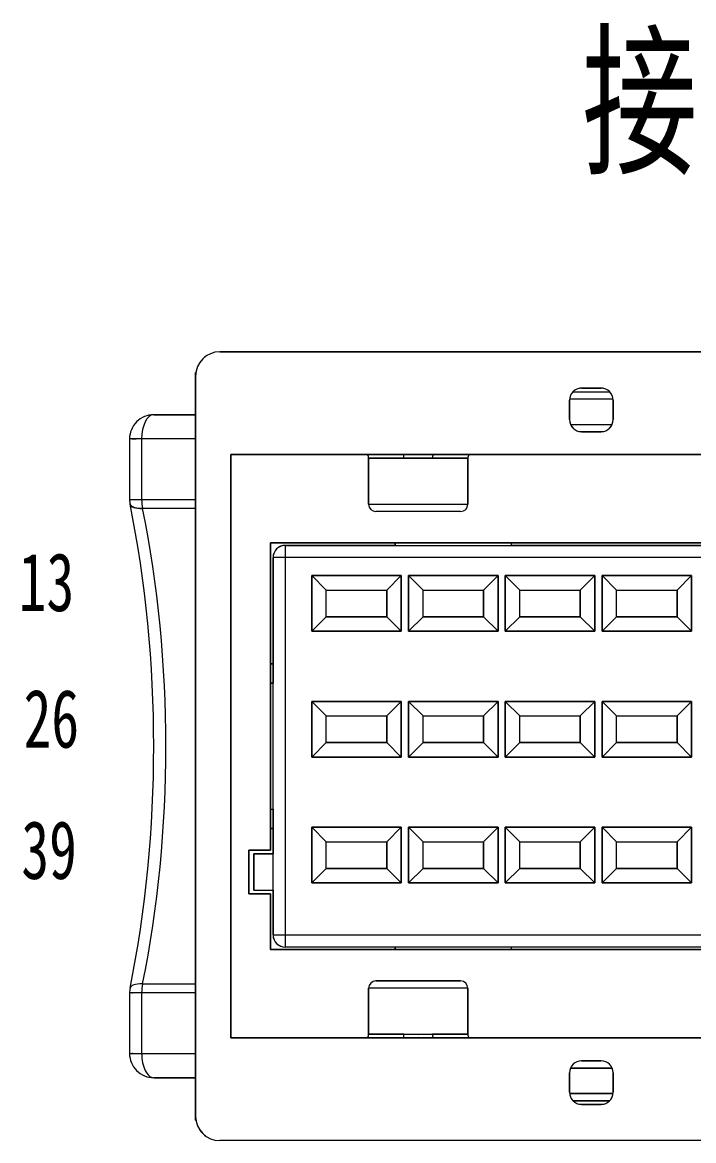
# Model space of a CAD drawing. Header units: inches. Extents: x 47316 to 59086, y 3141 to 11743.
# Drawn here: x 50625.48 to 50653.23, y 8606.37 to 8652.59 of the extents above; entities that cross this region are included whole.
import ezdxf

# ---------------------------------------------------------------- set-up
doc = ezdxf.new("R2010")
doc.units = ezdxf.units.IN
doc.header["$MEASUREMENT"] = 0
doc.styles.add('MtX_FangSong_GB2312', font='')
doc.styles.get('MtX_FangSong_GB2312').set_extended_font_data('FangSong_GB2312')

msp = doc.modelspace()

# ---------------------------------------------------------------- linework, layer by layer
at = {"color": 0, "lineweight": 13}
for p, q in [((50633.645, 8638.972), (50686.945, 8638.972)), ((50633.645, 8638.972), (50686.945, 8638.972)), ((50674.881, 8638.972), (50645.709, 8638.972)), ((50647.545, 8638.972), (50671.498, 8638.972)), ((50647.546, 8638.972), (50671.498, 8638.972)), ((50632.645, 8607.372), (50632.645, 8637.972)), ((50632.645, 8607.372), (50632.645, 8637.972)), ((50632.645, 8637.972), (50632.645, 8607.372)), ((50629.913, 8635.372), (50629.912, 8635.372)), ((50629.921, 8635.372), (50629.913, 8635.372)), ((50630.412, 8635.372), (50629.921, 8635.372)), ((50686.495, 8634.722), (50634.095, 8634.722)), ((50634.095, 8634.722), (50634.095, 8610.622)), ((50634.095, 8610.622), (50634.095, 8634.722)), ((50634.095, 8634.722), (50686.495, 8634.722)), ((50641.845, 8634.581), (50641.253, 8634.572)), ((50641.253, 8634.572), (50641.723, 8634.58)), ((50641.723, 8634.58), (50642.436, 8634.572)), ((50642.436, 8634.572), (50641.845, 8634.581)), ((50629.965, 8632.611), (50629.932, 8632.671)), ((50630.033, 8632.563), (50629.965, 8632.611)), ((50630.148, 8632.522), (50630.033, 8632.563)), ((50630.29, 8632.499), (50630.148, 8632.522)), ((50630.449, 8632.493), (50630.29, 8632.499)), ((50684.845, 8631.072), (50635.745, 8631.072)), ((50635.745, 8631.072), (50684.845, 8631.072)), ((50636.345, 8630.972), (50684.245, 8630.972)), ((50636.345, 8630.972), (50684.245, 8630.972)), ((50674.895, 8630.972), (50645.695, 8630.972)), ((50684.245, 8630.472), (50636.345, 8630.472)), ((50684.245, 8630.472), (50636.345, 8630.472)), ((50636.345, 8614.872), (50682.295, 8614.872)), ((50636.345, 8614.872), (50682.295, 8614.872)), ((50681.995, 8614.272), (50635.745, 8614.272)), ((50635.745, 8614.272), (50681.995, 8614.272)), ((50681.995, 8614.372), (50636.345, 8614.372)), ((50681.995, 8614.372), (50636.345, 8614.372)), ((50674.895, 8614.272), (50645.695, 8614.272)), ((50634.095, 8610.622), (50686.495, 8610.622)), ((50686.495, 8610.622), (50634.095, 8610.622)), ((50686.495, 8610.622), (50634.095, 8610.622)), ((50641.846, 8610.764), (50641.253, 8610.772)), ((50641.253, 8610.772), (50641.845, 8610.764)), ((50641.845, 8610.764), (50642.436, 8610.772)), ((50642.436, 8610.772), (50641.846, 8610.764)), ((50629.912, 8609.973), (50629.913, 8609.973)), ((50629.913, 8609.973), (50629.997, 8609.972)), ((50629.997, 8609.972), (50630.412, 8609.972)), ((50686.945, 8606.372), (50633.645, 8606.372)), ((50686.945, 8606.372), (50633.645, 8606.372))]:
    msp.add_line(p, q, dxfattribs=at)
at = {"color": 0, "lineweight": 13, "ltscale": 0.301602}
msp.add_line((50645.709, 8638.972), (50633.645, 8638.972), dxfattribs=at)
at = {"color": 0, "lineweight": 13, "ltscale": 0.003751}
for p, q in [((50632.645, 8637.972), (50632.645, 8638.122)), ((50632.645, 8638.122), (50632.645, 8637.972)), ((50632.645, 8607.222), (50632.645, 8607.372)), ((50632.645, 8607.222), (50632.645, 8607.372))]:
    msp.add_line(p, q, dxfattribs=at)
at = {"color": 0, "lineweight": 13, "ltscale": 0.0075}
for p, q in [((50632.645, 8638.122), (50632.645, 8637.822)), ((50632.645, 8607.522), (50632.645, 8607.222))]:
    msp.add_line(p, q, dxfattribs=at)
at = {"color": 0, "lineweight": 13, "ltscale": 0.000280762}
msp.add_line((50632.656, 8638.122), (50632.645, 8638.122), dxfattribs=at)
at = {"color": 0, "lineweight": 13, "ltscale": 0.000283813}
for p, q in [((50632.645, 8638.122), (50632.656, 8638.122)), ((50632.656, 8638.122), (50632.645, 8638.122)), ((50632.656, 8607.222), (50632.645, 8607.222)), ((50632.645, 8607.222), (50632.656, 8607.222))]:
    msp.add_line(p, q, dxfattribs=at)
at = {"color": 0, "lineweight": 13, "ltscale": 0.0125}
for p, q in [((50632.645, 8637.472), (50632.645, 8637.972)), ((50632.645, 8636.972), (50632.645, 8637.472)), ((50630.412, 8635.372), (50629.912, 8635.372)), ((50632.645, 8634.722), (50632.645, 8635.222)), ((50629.912, 8632.87), (50630.412, 8632.87)), ((50636.345, 8630.972), (50636.345, 8630.472)), ((50636.345, 8630.972), (50636.345, 8630.472)), ((50636.345, 8630.472), (50635.845, 8630.472)), ((50636.345, 8630.472), (50635.845, 8630.472)), ((50635.845, 8614.872), (50636.345, 8614.872)), ((50635.845, 8614.872), (50636.345, 8614.872)), ((50636.345, 8614.872), (50636.345, 8614.372)), ((50636.345, 8614.872), (50636.345, 8614.372)), ((50630.412, 8612.474), (50629.912, 8612.474)), ((50630.412, 8612.474), (50629.912, 8612.474)), ((50632.645, 8610.122), (50632.645, 8610.622)), ((50629.912, 8609.972), (50630.412, 8609.972)), ((50632.645, 8607.872), (50632.645, 8608.372)), ((50632.645, 8607.372), (50632.645, 8607.872))]:
    msp.add_line(p, q, dxfattribs=at)
at = {"color": 0, "lineweight": 13, "ltscale": 0.02}
for p, q in [((50632.645, 8637.022), (50632.645, 8637.822)), ((50648.101, 8636.972), (50648.101, 8636.172)), ((50648.101, 8636.172), (50648.101, 8636.972)), ((50649.901, 8636.172), (50649.901, 8636.972)), ((50649.901, 8636.972), (50649.901, 8636.172)), ((50649.901, 8636.972), (50649.901, 8636.172)), ((50632.645, 8635.172), (50632.645, 8635.972)), ((50632.645, 8635.522), (50632.645, 8634.722)), ((50635.045, 8618.222), (50635.845, 8618.222)), ((50635.045, 8618.222), (50635.845, 8618.222)), ((50635.845, 8618.222), (50635.045, 8618.222)), ((50635.045, 8616.722), (50635.845, 8616.722)), ((50635.045, 8616.722), (50635.845, 8616.722)), ((50632.645, 8610.622), (50632.645, 8609.822)), ((50632.645, 8609.372), (50632.645, 8610.172)), ((50648.101, 8609.172), (50648.101, 8608.372)), ((50648.101, 8608.372), (50648.101, 8609.172)), ((50649.901, 8608.372), (50649.901, 8609.172)), ((50649.901, 8609.172), (50649.901, 8608.372)), ((50649.901, 8609.172), (50649.901, 8608.372)), ((50632.645, 8608.322), (50632.645, 8607.522))]:
    msp.add_line(p, q, dxfattribs=at)
at = {"color": 0, "lineweight": 13, "ltscale": 0.01125}
for p, q in [((50632.645, 8637.472), (50632.645, 8637.022)), ((50632.645, 8607.872), (50632.645, 8608.322))]:
    msp.add_line(p, q, dxfattribs=at)
at = {"color": 0, "lineweight": 13, "ltscale": 0.04875}
for p, q in [((50632.645, 8637.472), (50632.645, 8635.522)), ((50632.645, 8609.822), (50632.645, 8607.872))]:
    msp.add_line(p, q, dxfattribs=at)
at = {"color": 0, "lineweight": 13, "ltscale": 0.037848}
for p, q in [((50648.244, 8637.322), (50649.758, 8637.322)), ((50648.244, 8637.322), (50649.758, 8637.322)), ((50648.244, 8637.322), (50649.758, 8637.322)), ((50649.758, 8608.022), (50648.244, 8608.022)), ((50648.244, 8608.022), (50649.758, 8608.022))]:
    msp.add_line(p, q, dxfattribs=at)
at = {"color": 0, "lineweight": 13, "ltscale": 0.020001}
for p, q in [((50648.601, 8637.472), (50649.401, 8637.472)), ((50649.401, 8637.472), (50648.601, 8637.472)), ((50648.601, 8635.672), (50649.401, 8635.672)), ((50649.401, 8635.672), (50648.601, 8635.672)), ((50649.401, 8635.672), (50648.601, 8635.672)), ((50649.401, 8609.672), (50648.601, 8609.672)), ((50648.601, 8609.672), (50649.401, 8609.672)), ((50648.601, 8607.872), (50649.401, 8607.872)), ((50649.401, 8607.872), (50648.601, 8607.872))]:
    msp.add_line(p, q, dxfattribs=at)
at = {"color": 0, "lineweight": 13, "ltscale": 0.000313568}
for p, q in [((50632.645, 8637.022), (50632.645, 8637.035)), ((50632.645, 8608.322), (50632.645, 8608.31))]:
    msp.add_line(p, q, dxfattribs=at)
at = {"color": 0, "lineweight": 13, "ltscale": 0.02625}
for p, q in [((50632.645, 8635.972), (50632.645, 8637.022)), ((50632.645, 8608.322), (50632.645, 8609.372))]:
    msp.add_line(p, q, dxfattribs=at)
at = {"color": 0, "lineweight": 13, "ltscale": 0.009375}
for p, q in [((50632.645, 8637.022), (50632.645, 8636.647)), ((50632.645, 8635.547), (50632.645, 8635.172)), ((50632.645, 8610.172), (50632.645, 8609.797)), ((50632.645, 8608.697), (50632.645, 8608.322))]:
    msp.add_line(p, q, dxfattribs=at)
at = {"color": 0, "lineweight": 13, "ltscale": 0.04375}
for p, q in [((50632.645, 8635.222), (50632.645, 8636.972)), ((50632.645, 8608.372), (50632.645, 8610.122))]:
    msp.add_line(p, q, dxfattribs=at)
at = {"color": 0, "lineweight": 13, "ltscale": 0.044885}
for p, q in [((50649.898, 8637.022), (50648.103, 8637.022)), ((50649.898, 8637.022), (50648.103, 8637.022)), ((50648.103, 8608.322), (50649.898, 8608.322)), ((50649.898, 8608.322), (50648.103, 8608.322))]:
    msp.add_line(p, q, dxfattribs=at)
at = {"color": 0, "lineweight": 13, "ltscale": 0.043324}
for p, q in [((50630.912, 8636.372), (50632.645, 8636.372)), ((50632.645, 8636.372), (50630.912, 8636.372)), ((50630.912, 8636.372), (50632.645, 8636.372)), ((50630.912, 8608.972), (50632.645, 8608.972)), ((50632.645, 8608.972), (50630.912, 8608.972))]:
    msp.add_line(p, q, dxfattribs=at)
at = {"color": 0, "lineweight": 13, "ltscale": 0.0275}
for p, q in [((50632.645, 8636.647), (50632.645, 8635.547)), ((50638.045, 8628.022), (50638.045, 8629.122)), ((50638.045, 8628.022), (50638.045, 8629.122)), ((50640.545, 8629.122), (50640.545, 8628.022)), ((50640.545, 8629.122), (50640.545, 8628.022)), ((50640.545, 8628.022), (50640.545, 8629.122)), ((50642.045, 8628.022), (50642.045, 8629.122)), ((50642.045, 8628.022), (50642.045, 8629.122)), ((50644.545, 8629.122), (50644.545, 8628.022)), ((50644.545, 8629.122), (50644.545, 8628.022)), ((50644.545, 8628.022), (50644.545, 8629.122)), ((50646.045, 8628.022), (50646.045, 8629.122)), ((50646.045, 8628.022), (50646.045, 8629.122)), ((50648.545, 8629.122), (50648.545, 8628.022)), ((50648.545, 8629.122), (50648.545, 8628.022)), ((50648.545, 8628.022), (50648.545, 8629.122)), ((50650.045, 8628.022), (50650.045, 8629.122)), ((50650.045, 8628.022), (50650.045, 8629.122)), ((50652.545, 8629.122), (50652.545, 8628.022)), ((50652.545, 8629.122), (50652.545, 8628.022)), ((50652.545, 8628.022), (50652.545, 8629.122)), ((50638.045, 8622.822), (50638.045, 8623.922)), ((50638.045, 8622.822), (50638.045, 8623.922)), ((50640.545, 8623.922), (50640.545, 8622.822)), ((50640.545, 8623.922), (50640.545, 8622.822)), ((50640.545, 8622.822), (50640.545, 8623.922)), ((50642.045, 8622.822), (50642.045, 8623.922)), ((50642.045, 8622.822), (50642.045, 8623.922)), ((50644.545, 8623.922), (50644.545, 8622.822)), ((50644.545, 8623.922), (50644.545, 8622.822)), ((50644.545, 8622.822), (50644.545, 8623.922)), ((50646.045, 8622.822), (50646.045, 8623.922)), ((50646.045, 8622.822), (50646.045, 8623.922)), ((50648.545, 8623.922), (50648.545, 8622.822)), ((50648.545, 8623.922), (50648.545, 8622.822)), ((50648.545, 8622.822), (50648.545, 8623.922)), ((50650.045, 8622.822), (50650.045, 8623.922)), ((50650.045, 8622.822), (50650.045, 8623.922)), ((50652.545, 8623.922), (50652.545, 8622.822)), ((50652.545, 8623.922), (50652.545, 8622.822)), ((50652.545, 8622.822), (50652.545, 8623.922)), ((50632.645, 8609.797), (50632.645, 8608.697))]:
    msp.add_line(p, q, dxfattribs=at)
at = {"color": 0, "lineweight": 13, "ltscale": 0.042911}
msp.add_line((50648.143, 8635.972), (50649.859, 8635.972), dxfattribs=at)
msp.add_line((50648.143, 8635.972), (50649.859, 8635.972), dxfattribs=at)
at = {"color": 0, "lineweight": 13, "ltscale": 0.06255}
for p, q in [((50629.912, 8635.372), (50629.912, 8632.87)), ((50630.412, 8635.372), (50630.412, 8632.87)), ((50630.412, 8635.372), (50630.412, 8632.87)), ((50629.912, 8612.474), (50629.912, 8609.972)), ((50630.412, 8612.474), (50630.412, 8609.972)), ((50630.412, 8612.474), (50630.412, 8609.972))]:
    msp.add_line(p, q, dxfattribs=at)
at = {"color": 0, "lineweight": 13, "ltscale": 0.002055}
msp.add_line((50630.046, 8635.372), (50629.963, 8635.372), dxfattribs=at)
at = {"color": 0, "lineweight": 13, "ltscale": 0.000988845}
msp.add_line((50630.006, 8635.373), (50630.046, 8635.372), dxfattribs=at)
at = {"color": 0, "lineweight": 13, "ltscale": 0.003427}
msp.add_line((50630.046, 8635.372), (50630.183, 8635.372), dxfattribs=at)
msp.add_line((50630.046, 8635.372), (50630.183, 8635.372), dxfattribs=at)
at = {"color": 0, "lineweight": 13, "ltscale": 0.055824}
for p, q in [((50632.645, 8635.372), (50630.412, 8635.372)), ((50632.645, 8635.372), (50630.412, 8635.372)), ((50630.412, 8632.87), (50632.645, 8632.87)), ((50630.412, 8632.87), (50632.645, 8632.87)), ((50632.645, 8612.474), (50630.412, 8612.474)), ((50632.645, 8612.474), (50630.412, 8612.474)), ((50630.412, 8609.972), (50632.645, 8609.972)), ((50630.412, 8609.972), (50632.645, 8609.972))]:
    msp.add_line(p, q, dxfattribs=at)
at = {"color": 0, "lineweight": 13, "ltscale": 0.020235}
msp.add_line((50649.401, 8635.672), (50648.591, 8635.672), dxfattribs=at)
at = {"color": 0, "lineweight": 13, "ltscale": 0.036459}
for p, q in [((50641.253, 8634.572), (50639.795, 8634.572)), ((50639.795, 8634.572), (50641.253, 8634.572)), ((50639.795, 8610.772), (50641.253, 8610.772)), ((50641.253, 8610.772), (50639.795, 8610.772))]:
    msp.add_line(p, q, dxfattribs=at)
at = {"color": 0, "lineweight": 13, "ltscale": 0.0475}
for p, q in [((50639.795, 8632.672), (50639.795, 8634.572)), ((50639.795, 8634.572), (50639.795, 8632.672)), ((50643.895, 8634.572), (50643.895, 8632.672)), ((50643.895, 8632.672), (50643.895, 8634.572)), ((50639.795, 8610.772), (50639.795, 8612.672)), ((50639.795, 8612.672), (50639.795, 8610.772)), ((50643.895, 8612.672), (50643.895, 8610.772)), ((50643.895, 8610.772), (50643.895, 8612.672))]:
    msp.add_line(p, q, dxfattribs=at)
at = {"color": 0, "lineweight": 13, "ltscale": 0.036458}
for p, q in [((50643.895, 8634.572), (50642.436, 8634.572)), ((50642.436, 8634.572), (50643.895, 8634.572)), ((50642.436, 8610.772), (50643.895, 8610.772)), ((50643.895, 8610.772), (50642.436, 8610.772))]:
    msp.add_line(p, q, dxfattribs=at)
at = {"color": 0, "lineweight": 13, "ltscale": 0.012497}
msp.add_line((50629.912, 8632.87), (50630.412, 8632.87), dxfattribs=at)
at = {"color": 0, "lineweight": 13, "ltscale": 0.102499}
for p, q in [((50639.795, 8632.672), (50643.895, 8632.672)), ((50639.795, 8632.672), (50643.895, 8632.672)), ((50643.895, 8612.672), (50639.795, 8612.672)), ((50643.895, 8612.672), (50639.795, 8612.672))]:
    msp.add_line(p, q, dxfattribs=at)
at = {"color": 0, "lineweight": 13, "ltscale": 0.054898}
for p, q in [((50632.645, 8632.493), (50630.449, 8632.493)), ((50632.645, 8632.493), (50630.449, 8632.493)), ((50630.449, 8612.852), (50632.645, 8612.852)), ((50630.449, 8612.852), (50632.645, 8612.852))]:
    msp.add_line(p, q, dxfattribs=at)
at = {"color": 0, "lineweight": 13, "ltscale": 0.0875}
for p, q in [((50643.595, 8632.372), (50640.095, 8632.372)), ((50643.595, 8632.372), (50640.095, 8632.372)), ((50643.595, 8612.972), (50640.095, 8612.972)), ((50643.595, 8612.972), (50640.095, 8612.972)), ((50640.095, 8612.972), (50643.595, 8612.972))]:
    msp.add_line(p, q, dxfattribs=at)
at = {"color": 0, "lineweight": 13, "ltscale": 0.3175}
for p, q in [((50635.745, 8618.372), (50635.745, 8631.072)), ((50635.745, 8631.072), (50635.745, 8618.372))]:
    msp.add_line(p, q, dxfattribs=at)
at = {"color": 0, "lineweight": 13, "ltscale": 0.11375}
msp.add_line((50640.895, 8630.972), (50636.345, 8630.972), dxfattribs=at)
at = {"color": 0, "lineweight": 13, "ltscale": 0.0025}
for p, q in [((50640.895, 8630.972), (50640.895, 8631.072)), ((50640.895, 8631.072), (50640.895, 8630.972)), ((50640.895, 8630.972), (50640.895, 8631.072)), ((50645.695, 8630.972), (50645.695, 8631.072)), ((50645.695, 8630.972), (50645.695, 8631.072)), ((50640.895, 8614.372), (50640.895, 8614.272)), ((50640.895, 8614.272), (50640.895, 8614.372)), ((50640.895, 8614.272), (50640.895, 8614.372)), ((50645.695, 8614.272), (50645.695, 8614.372)), ((50645.695, 8614.272), (50645.695, 8614.372))]:
    msp.add_line(p, q, dxfattribs=at)
at = {"color": 0, "lineweight": 13, "ltscale": 0.120001}
for p, q in [((50640.895, 8630.972), (50645.695, 8630.972)), ((50640.895, 8614.272), (50645.695, 8614.272))]:
    msp.add_line(p, q, dxfattribs=at)
at = {"color": 0, "lineweight": 13, "ltscale": 0.13}
for p in [(50635.845, 8630.472), (50635.845, 8620.072)]:
    msp.add_line(p, (50635.845, 8625.272), dxfattribs=at)
at = {"color": 0, "lineweight": 13, "ltscale": 0.389999}
for p, q in [((50635.845, 8614.872), (50635.845, 8630.472)), ((50635.845, 8614.872), (50635.845, 8630.472)), ((50636.345, 8630.472), (50636.345, 8614.872)), ((50636.345, 8630.472), (50636.345, 8614.872))]:
    msp.add_line(p, q, dxfattribs=at)
at = {"color": 0, "lineweight": 13, "ltscale": 0.0575}
for p, q in [((50637.445, 8627.422), (50637.445, 8629.722)), ((50637.445, 8629.722), (50637.445, 8627.422)), ((50641.145, 8629.722), (50641.145, 8627.422)), ((50641.145, 8627.422), (50641.145, 8629.722)), ((50641.445, 8627.422), (50641.445, 8629.722)), ((50641.445, 8629.722), (50641.445, 8627.422)), ((50645.145, 8629.722), (50645.145, 8627.422)), ((50645.145, 8627.422), (50645.145, 8629.722)), ((50645.445, 8627.422), (50645.445, 8629.722)), ((50645.445, 8629.722), (50645.445, 8627.422)), ((50649.145, 8629.722), (50649.145, 8627.422)), ((50649.145, 8627.422), (50649.145, 8629.722)), ((50649.445, 8627.422), (50649.445, 8629.722)), ((50649.445, 8629.722), (50649.445, 8627.422)), ((50653.145, 8629.722), (50653.145, 8627.422)), ((50653.145, 8627.422), (50653.145, 8629.722)), ((50637.445, 8622.222), (50637.445, 8624.522)), ((50637.445, 8624.522), (50637.445, 8622.222)), ((50641.145, 8624.522), (50641.145, 8622.222)), ((50641.145, 8622.222), (50641.145, 8624.522)), ((50641.445, 8622.222), (50641.445, 8624.522)), ((50641.445, 8624.522), (50641.445, 8622.222)), ((50645.145, 8624.522), (50645.145, 8622.222)), ((50645.145, 8622.222), (50645.145, 8624.522)), ((50645.445, 8622.222), (50645.445, 8624.522)), ((50645.445, 8624.522), (50645.445, 8622.222)), ((50649.145, 8624.522), (50649.145, 8622.222)), ((50649.145, 8622.222), (50649.145, 8624.522)), ((50649.445, 8622.222), (50649.445, 8624.522)), ((50649.445, 8624.522), (50649.445, 8622.222)), ((50653.145, 8624.522), (50653.145, 8622.222)), ((50653.145, 8622.222), (50653.145, 8624.522)), ((50637.445, 8617.022), (50637.445, 8619.322)), ((50637.445, 8619.322), (50637.445, 8617.022)), ((50641.145, 8619.322), (50641.145, 8617.022)), ((50641.145, 8617.022), (50641.145, 8619.322)), ((50641.445, 8617.022), (50641.445, 8619.322)), ((50641.445, 8619.322), (50641.445, 8617.022)), ((50645.145, 8619.322), (50645.145, 8617.022)), ((50645.145, 8617.022), (50645.145, 8619.322)), ((50645.445, 8617.022), (50645.445, 8619.322)), ((50645.445, 8619.322), (50645.445, 8617.022)), ((50649.145, 8619.322), (50649.145, 8617.022)), ((50649.145, 8617.022), (50649.145, 8619.322)), ((50649.445, 8617.022), (50649.445, 8619.322)), ((50649.445, 8619.322), (50649.445, 8617.022)), ((50653.145, 8619.322), (50653.145, 8617.022)), ((50653.145, 8617.022), (50653.145, 8619.322)), ((50635.745, 8614.272), (50635.745, 8616.572)), ((50635.745, 8616.572), (50635.745, 8614.272))]:
    msp.add_line(p, q, dxfattribs=at)
at = {"color": 0, "lineweight": 13, "ltscale": 0.092499}
for p, q in [((50637.445, 8629.722), (50641.145, 8629.722)), ((50641.145, 8629.722), (50637.445, 8629.722)), ((50641.445, 8629.722), (50645.145, 8629.722)), ((50645.145, 8629.722), (50641.445, 8629.722)), ((50645.445, 8629.722), (50649.145, 8629.722)), ((50649.145, 8629.722), (50645.445, 8629.722)), ((50649.445, 8629.722), (50653.145, 8629.722)), ((50653.145, 8629.722), (50649.445, 8629.722)), ((50641.145, 8627.422), (50637.445, 8627.422)), ((50637.445, 8627.422), (50641.145, 8627.422)), ((50645.145, 8627.422), (50641.445, 8627.422)), ((50641.445, 8627.422), (50645.145, 8627.422)), ((50649.145, 8627.422), (50645.445, 8627.422)), ((50645.445, 8627.422), (50649.145, 8627.422)), ((50653.145, 8627.422), (50649.445, 8627.422)), ((50649.445, 8627.422), (50653.145, 8627.422)), ((50637.445, 8624.522), (50641.145, 8624.522)), ((50641.145, 8624.522), (50637.445, 8624.522)), ((50641.445, 8624.522), (50645.145, 8624.522)), ((50645.145, 8624.522), (50641.445, 8624.522)), ((50645.445, 8624.522), (50649.145, 8624.522)), ((50649.145, 8624.522), (50645.445, 8624.522)), ((50649.445, 8624.522), (50653.145, 8624.522)), ((50653.145, 8624.522), (50649.445, 8624.522)), ((50641.145, 8622.222), (50637.445, 8622.222)), ((50637.445, 8622.222), (50641.145, 8622.222)), ((50645.145, 8622.222), (50641.445, 8622.222)), ((50641.445, 8622.222), (50645.145, 8622.222)), ((50649.145, 8622.222), (50645.445, 8622.222)), ((50645.445, 8622.222), (50649.145, 8622.222)), ((50653.145, 8622.222), (50649.445, 8622.222)), ((50649.445, 8622.222), (50653.145, 8622.222)), ((50637.445, 8619.322), (50641.145, 8619.322)), ((50641.145, 8619.322), (50637.445, 8619.322)), ((50641.445, 8619.322), (50645.145, 8619.322)), ((50645.145, 8619.322), (50641.445, 8619.322)), ((50645.445, 8619.322), (50649.145, 8619.322)), ((50649.145, 8619.322), (50645.445, 8619.322)), ((50649.445, 8619.322), (50653.145, 8619.322)), ((50653.145, 8619.322), (50649.445, 8619.322)), ((50641.145, 8617.022), (50637.445, 8617.022)), ((50637.445, 8617.022), (50641.145, 8617.022)), ((50645.145, 8617.022), (50641.445, 8617.022)), ((50641.445, 8617.022), (50645.145, 8617.022)), ((50649.145, 8617.022), (50645.445, 8617.022)), ((50645.445, 8617.022), (50649.145, 8617.022)), ((50653.145, 8617.022), (50649.445, 8617.022)), ((50649.445, 8617.022), (50653.145, 8617.022))]:
    msp.add_line(p, q, dxfattribs=at)
at = {"color": 0, "lineweight": 13, "ltscale": 0.021212}
for p, q in [((50638.045, 8629.122), (50637.445, 8629.722)), ((50637.445, 8629.722), (50638.045, 8629.122)), ((50640.545, 8629.122), (50641.145, 8629.722)), ((50641.145, 8629.722), (50640.545, 8629.122)), ((50642.045, 8629.122), (50641.445, 8629.722)), ((50641.445, 8629.722), (50642.045, 8629.122)), ((50644.545, 8629.122), (50645.145, 8629.722)), ((50645.145, 8629.722), (50644.545, 8629.122)), ((50646.045, 8629.122), (50645.445, 8629.722)), ((50645.445, 8629.722), (50646.045, 8629.122)), ((50648.545, 8629.122), (50649.145, 8629.722)), ((50649.145, 8629.722), (50648.545, 8629.122)), ((50650.045, 8629.122), (50649.445, 8629.722)), ((50649.445, 8629.722), (50650.045, 8629.122)), ((50652.545, 8629.122), (50653.145, 8629.722)), ((50653.145, 8629.722), (50652.545, 8629.122))]:
    msp.add_line(p, q, dxfattribs=at)
at = {"color": 0, "lineweight": 13, "ltscale": 0.0625}
for p, q in [((50638.045, 8629.122), (50640.545, 8629.122)), ((50638.045, 8629.122), (50640.545, 8629.122)), ((50642.045, 8629.122), (50644.545, 8629.122)), ((50642.045, 8629.122), (50644.545, 8629.122)), ((50646.045, 8629.122), (50648.545, 8629.122)), ((50646.045, 8629.122), (50648.545, 8629.122)), ((50650.045, 8629.122), (50652.545, 8629.122)), ((50650.045, 8629.122), (50652.545, 8629.122)), ((50640.545, 8628.022), (50638.045, 8628.022)), ((50640.545, 8628.022), (50638.045, 8628.022)), ((50638.045, 8628.022), (50640.545, 8628.022)), ((50644.545, 8628.022), (50642.045, 8628.022)), ((50644.545, 8628.022), (50642.045, 8628.022)), ((50642.045, 8628.022), (50644.545, 8628.022)), ((50648.545, 8628.022), (50646.045, 8628.022)), ((50648.545, 8628.022), (50646.045, 8628.022)), ((50646.045, 8628.022), (50648.545, 8628.022)), ((50652.545, 8628.022), (50650.045, 8628.022)), ((50652.545, 8628.022), (50650.045, 8628.022)), ((50650.045, 8628.022), (50652.545, 8628.022)), ((50638.045, 8623.922), (50640.545, 8623.922)), ((50638.045, 8623.922), (50640.545, 8623.922)), ((50642.045, 8623.922), (50644.545, 8623.922)), ((50642.045, 8623.922), (50644.545, 8623.922)), ((50646.045, 8623.922), (50648.545, 8623.922)), ((50646.045, 8623.922), (50648.545, 8623.922)), ((50650.045, 8623.922), (50652.545, 8623.922)), ((50650.045, 8623.922), (50652.545, 8623.922)), ((50640.545, 8622.822), (50638.045, 8622.822)), ((50640.545, 8622.822), (50638.045, 8622.822)), ((50638.045, 8622.822), (50640.545, 8622.822)), ((50644.545, 8622.822), (50642.045, 8622.822)), ((50644.545, 8622.822), (50642.045, 8622.822)), ((50642.045, 8622.822), (50644.545, 8622.822)), ((50648.545, 8622.822), (50646.045, 8622.822)), ((50648.545, 8622.822), (50646.045, 8622.822)), ((50646.045, 8622.822), (50648.545, 8622.822)), ((50652.545, 8622.822), (50650.045, 8622.822)), ((50652.545, 8622.822), (50650.045, 8622.822)), ((50650.045, 8622.822), (50652.545, 8622.822)), ((50638.045, 8618.722), (50640.545, 8618.722)), ((50638.045, 8618.722), (50640.545, 8618.722)), ((50642.045, 8618.722), (50644.545, 8618.722)), ((50642.045, 8618.722), (50644.545, 8618.722)), ((50646.045, 8618.722), (50648.545, 8618.722)), ((50646.045, 8618.722), (50648.545, 8618.722)), ((50650.045, 8618.722), (50652.545, 8618.722)), ((50650.045, 8618.722), (50652.545, 8618.722)), ((50640.545, 8617.622), (50638.045, 8617.622)), ((50640.545, 8617.622), (50638.045, 8617.622)), ((50638.045, 8617.622), (50640.545, 8617.622)), ((50644.545, 8617.622), (50642.045, 8617.622)), ((50644.545, 8617.622), (50642.045, 8617.622)), ((50642.045, 8617.622), (50644.545, 8617.622)), ((50648.545, 8617.622), (50646.045, 8617.622)), ((50648.545, 8617.622), (50646.045, 8617.622)), ((50646.045, 8617.622), (50648.545, 8617.622)), ((50652.545, 8617.622), (50650.045, 8617.622)), ((50652.545, 8617.622), (50650.045, 8617.622)), ((50650.045, 8617.622), (50652.545, 8617.622))]:
    msp.add_line(p, q, dxfattribs=at)
at = {"color": 0, "lineweight": 13, "ltscale": 0.021213}
for p, q in [((50638.045, 8628.022), (50637.445, 8627.422)), ((50637.445, 8627.422), (50638.045, 8628.022)), ((50641.145, 8627.422), (50640.545, 8628.022)), ((50640.545, 8628.022), (50641.145, 8627.422)), ((50642.045, 8628.022), (50641.445, 8627.422)), ((50641.445, 8627.422), (50642.045, 8628.022)), ((50645.145, 8627.422), (50644.545, 8628.022)), ((50644.545, 8628.022), (50645.145, 8627.422)), ((50646.045, 8628.022), (50645.445, 8627.422)), ((50645.445, 8627.422), (50646.045, 8628.022)), ((50649.145, 8627.422), (50648.545, 8628.022)), ((50648.545, 8628.022), (50649.145, 8627.422)), ((50650.045, 8628.022), (50649.445, 8627.422)), ((50649.445, 8627.422), (50650.045, 8628.022)), ((50653.145, 8627.422), (50652.545, 8628.022)), ((50652.545, 8628.022), (50653.145, 8627.422)), ((50638.045, 8623.922), (50637.445, 8624.522)), ((50637.445, 8624.522), (50638.045, 8623.922)), ((50640.545, 8623.922), (50641.145, 8624.522)), ((50641.145, 8624.522), (50640.545, 8623.922)), ((50642.045, 8623.922), (50641.445, 8624.522)), ((50641.445, 8624.522), (50642.045, 8623.922)), ((50644.545, 8623.922), (50645.145, 8624.522)), ((50645.145, 8624.522), (50644.545, 8623.922)), ((50646.045, 8623.922), (50645.445, 8624.522)), ((50645.445, 8624.522), (50646.045, 8623.922)), ((50648.545, 8623.922), (50649.145, 8624.522)), ((50649.145, 8624.522), (50648.545, 8623.922)), ((50650.045, 8623.922), (50649.445, 8624.522)), ((50649.445, 8624.522), (50650.045, 8623.922)), ((50652.545, 8623.922), (50653.145, 8624.522)), ((50653.145, 8624.522), (50652.545, 8623.922)), ((50638.045, 8622.822), (50637.445, 8622.222)), ((50637.445, 8622.222), (50638.045, 8622.822)), ((50641.145, 8622.222), (50640.545, 8622.822)), ((50640.545, 8622.822), (50641.145, 8622.222)), ((50642.045, 8622.822), (50641.445, 8622.222)), ((50641.445, 8622.222), (50642.045, 8622.822)), ((50645.145, 8622.222), (50644.545, 8622.822)), ((50644.545, 8622.822), (50645.145, 8622.222)), ((50646.045, 8622.822), (50645.445, 8622.222)), ((50645.445, 8622.222), (50646.045, 8622.822)), ((50649.145, 8622.222), (50648.545, 8622.822)), ((50648.545, 8622.822), (50649.145, 8622.222)), ((50650.045, 8622.822), (50649.445, 8622.222)), ((50649.445, 8622.222), (50650.045, 8622.822)), ((50653.145, 8622.222), (50652.545, 8622.822)), ((50652.545, 8622.822), (50653.145, 8622.222)), ((50638.045, 8618.722), (50637.445, 8619.322)), ((50637.445, 8619.322), (50638.045, 8618.722)), ((50640.545, 8618.722), (50641.145, 8619.322)), ((50641.145, 8619.322), (50640.545, 8618.722)), ((50642.045, 8618.722), (50641.445, 8619.322)), ((50641.445, 8619.322), (50642.045, 8618.722)), ((50644.545, 8618.722), (50645.145, 8619.322)), ((50645.145, 8619.322), (50644.545, 8618.722)), ((50646.045, 8618.722), (50645.445, 8619.322)), ((50645.445, 8619.322), (50646.045, 8618.722)), ((50648.545, 8618.722), (50649.145, 8619.322)), ((50649.145, 8619.322), (50648.545, 8618.722)), ((50650.045, 8618.722), (50649.445, 8619.322)), ((50649.445, 8619.322), (50650.045, 8618.722)), ((50652.545, 8618.722), (50653.145, 8619.322)), ((50653.145, 8619.322), (50652.545, 8618.722)), ((50638.045, 8617.622), (50637.445, 8617.022)), ((50637.445, 8617.022), (50638.045, 8617.622)), ((50641.145, 8617.022), (50640.545, 8617.622)), ((50640.545, 8617.622), (50641.145, 8617.022)), ((50642.045, 8617.622), (50641.445, 8617.022)), ((50641.445, 8617.022), (50642.045, 8617.622)), ((50645.145, 8617.022), (50644.545, 8617.622)), ((50644.545, 8617.622), (50645.145, 8617.022)), ((50646.045, 8617.622), (50645.445, 8617.022)), ((50645.445, 8617.022), (50646.045, 8617.622)), ((50649.145, 8617.022), (50648.545, 8617.622)), ((50648.545, 8617.622), (50649.145, 8617.022)), ((50650.045, 8617.622), (50649.445, 8617.022)), ((50649.445, 8617.022), (50650.045, 8617.622)), ((50653.145, 8617.022), (50652.545, 8617.622)), ((50652.545, 8617.622), (50653.145, 8617.022))]:
    msp.add_line(p, q, dxfattribs=at)
at = {"color": 0, "lineweight": 13, "ltscale": 0.002499}
for p, q in [((50635.845, 8626.072), (50635.745, 8626.072)), ((50635.745, 8626.072), (50635.845, 8626.072)), ((50635.745, 8625.272), (50635.845, 8625.272)), ((50635.845, 8625.272), (50635.745, 8625.272)), ((50635.845, 8625.272), (50635.745, 8625.272)), ((50635.745, 8620.072), (50635.845, 8620.072)), ((50635.745, 8620.072), (50635.845, 8620.072)), ((50635.745, 8619.272), (50635.845, 8619.272)), ((50635.745, 8619.272), (50635.845, 8619.272)), ((50635.845, 8619.272), (50635.745, 8619.272)), ((50640.895, 8614.272), (50640.795, 8614.272)), ((50640.795, 8614.272), (50640.895, 8614.272)), ((50645.795, 8614.272), (50645.695, 8614.272)), ((50645.695, 8614.272), (50645.795, 8614.272))]:
    msp.add_line(p, q, dxfattribs=at)
at = {"color": 0, "lineweight": 13, "ltscale": 0.04625}
msp.add_line((50635.845, 8620.072), (50635.845, 8618.222), dxfattribs=at)
at = {"color": 0, "lineweight": 13, "ltscale": 0.027499}
for p, q in [((50638.045, 8617.622), (50638.045, 8618.722)), ((50638.045, 8617.622), (50638.045, 8618.722)), ((50640.545, 8618.722), (50640.545, 8617.622)), ((50640.545, 8618.722), (50640.545, 8617.622)), ((50640.545, 8617.622), (50640.545, 8618.722)), ((50642.045, 8617.622), (50642.045, 8618.722)), ((50642.045, 8617.622), (50642.045, 8618.722)), ((50644.545, 8618.722), (50644.545, 8617.622)), ((50644.545, 8618.722), (50644.545, 8617.622)), ((50644.545, 8617.622), (50644.545, 8618.722)), ((50646.045, 8617.622), (50646.045, 8618.722)), ((50646.045, 8617.622), (50646.045, 8618.722)), ((50648.545, 8618.722), (50648.545, 8617.622)), ((50648.545, 8618.722), (50648.545, 8617.622)), ((50648.545, 8617.622), (50648.545, 8618.722)), ((50650.045, 8617.622), (50650.045, 8618.722)), ((50650.045, 8617.622), (50650.045, 8618.722)), ((50652.545, 8618.722), (50652.545, 8617.622)), ((50652.545, 8618.722), (50652.545, 8617.622)), ((50652.545, 8617.622), (50652.545, 8618.722))]:
    msp.add_line(p, q, dxfattribs=at)
at = {"color": 0, "lineweight": 13, "ltscale": 0.022501}
for p, q in [((50634.845, 8618.372), (50635.745, 8618.372)), ((50635.745, 8618.372), (50634.845, 8618.372)), ((50635.745, 8616.572), (50634.845, 8616.572)), ((50634.845, 8616.572), (50635.745, 8616.572)), ((50635.745, 8616.572), (50634.845, 8616.572))]:
    msp.add_line(p, q, dxfattribs=at)
at = {"color": 0, "lineweight": 13, "ltscale": 0.045}
for p, q in [((50634.845, 8618.372), (50634.845, 8616.572)), ((50634.845, 8616.572), (50634.845, 8618.372))]:
    msp.add_line(p, q, dxfattribs=at)
at = {"color": 0, "lineweight": 13, "ltscale": 0.0375}
for p, q in [((50635.045, 8616.722), (50635.045, 8618.222)), ((50635.045, 8618.222), (50635.045, 8616.722)), ((50635.045, 8616.722), (50635.045, 8618.222)), ((50635.845, 8616.722), (50635.845, 8618.222))]:
    msp.add_line(p, q, dxfattribs=at)
at = {"color": 0, "lineweight": 13, "ltscale": 0.046249}
msp.add_line((50635.845, 8616.722), (50635.845, 8614.872), dxfattribs=at)
at = {"color": 0, "lineweight": 13, "ltscale": 0.128749}
msp.add_line((50640.895, 8614.272), (50635.745, 8614.272), dxfattribs=at)
at = {"color": 0, "lineweight": 13, "ltscale": 0.002895}
msp.add_line((50630.046, 8612.474), (50629.93, 8612.474), dxfattribs=at)
at = {"color": 0, "lineweight": 13, "ltscale": 0.000241187}
msp.add_line((50629.933, 8612.474), (50629.943, 8612.474), dxfattribs=at)
at = {"color": 0, "lineweight": 13, "ltscale": 0.000946269}
msp.add_line((50630.008, 8612.475), (50630.046, 8612.474), dxfattribs=at)
at = {"color": 0, "lineweight": 13, "ltscale": 0.316183}
msp.add_line((50659.754, 8610.622), (50647.107, 8610.622), dxfattribs=at)
at = {"color": 0, "lineweight": 13, "ltscale": 0.001094}
msp.add_line((50630.046, 8609.972), (50630.002, 8609.972), dxfattribs=at)
at = {"color": 0, "lineweight": 13, "ltscale": 0.042902}
for p, q in [((50648.143, 8609.372), (50649.859, 8609.372)), ((50649.859, 8609.372), (50648.143, 8609.372))]:
    msp.add_line(p, q, dxfattribs=at)
at = {"color": 0, "lineweight": 13, "ltscale": 0.020316}
msp.add_line((50649.404, 8607.872), (50648.591, 8607.872), dxfattribs=at)
at = {"color": 0, "lineweight": 13}
for centre, radius, start, end in [((50633.645, 8637.972), 1, 90, 180), ((50633.645, 8637.972), 1, 90.018, 179.982), ((50633.645, 8637.972), 1, 123.7098, 146.2926), ((50648.601, 8636.972), 0.501, 90.0728, 179.9242), ((50648.601, 8636.972), 0.5, 90, 180), ((50648.611, 8636.965), 0.513, 135.323, 161.6107), ((50648.6, 8636.976), 0.496, 89.9243, 108.0305), ((50649.4, 8636.972), 0.501, 0.0758, 89.9272), ((50649.401, 8636.976), 0.496, 71.989, 90.0759), ((50649.401, 8636.972), 0.5, 0, 90), ((50649.39, 8636.965), 0.513, 18.3444, 44.6939), ((50630.912, 8635.372), 1, 90, 180.039), ((50648.601, 8636.173), 0.501, 180.0758, 269.9272), ((50648.601, 8636.172), 0.5, 180, 270), ((50648.611, 8636.179), 0.513, 198.3749, 224.6935), ((50649.4, 8636.173), 0.501, 270.0728, 359.9242), ((50649.401, 8636.172), 0.5, 270, 0), ((50649.39, 8636.179), 0.513, 315.2896, 341.67), ((50648.6, 8636.168), 0.496, 251.9252, 270.0752), ((50649.401, 8636.168), 0.496, 269.9249, 288.0897), ((50639.495, 8634.572), 0.3, 0, 30), ((50640.323, 8634.577), 0.93, 359.7368, 9.0543), ((50640.323, 8634.577), 0.93, 359.7406, 9.0444), ((50643.366, 8634.577), 0.93, 170.9458, 180.2631), ((50643.366, 8634.577), 0.93, 170.9557, 180.2593), ((50644.195, 8634.572), 0.3, 150, 180), ((50630.923, 8632.871), 1.011, 180.0673, 191.4529), ((50632.316, 8632.866), 1.904, 179.8568, 191.296), ((50640.095, 8632.672), 0.3, 180, 270), ((50640.095, 8632.672), 0.3, 180, 270), ((50643.595, 8632.672), 0.3, 270, 0), ((50643.595, 8632.672), 0.3, 270, 0), ((50636.345, 8630.472), 0.5, 90, 180), ((50636.345, 8630.472), 0.5, 90, 180), ((50636.344, 8630.473), 0.499, 89.9425, 133.6943), ((50636.323, 8630.476), 0.478, 160.0209, 180.4224), ((50636.322, 8614.869), 0.478, 179.5727, 199.7298), ((50636.345, 8614.872), 0.5, 180, 270), ((50636.345, 8614.872), 0.5, 180, 270), ((50636.344, 8614.872), 0.499, 226.888, 270.051), ((50630.937, 8612.472), 1.025, 168.6288, 179.9144), ((50632.311, 8612.479), 1.9, 168.6914, 180.1574), ((50640.095, 8612.672), 0.3, 90, 180), ((50640.095, 8612.672), 0.3, 90, 180), ((50643.595, 8612.672), 0.3, 0, 90), ((50643.595, 8612.672), 0.3, 0, 90), ((50639.495, 8610.772), 0.3, 330, 360), ((50640.323, 8610.768), 0.93, 350.9456, 0.2632), ((50640.323, 8610.768), 0.93, 350.9555, 0.2594), ((50643.366, 8610.768), 0.93, 179.7368, 189.0545), ((50643.366, 8610.768), 0.93, 179.7406, 189.0446), ((50644.195, 8610.772), 0.3, 180, 210), ((50630.912, 8609.972), 1, 179.961, 270), ((50648.601, 8609.172), 0.501, 90.0758, 179.9272), ((50648.601, 8609.172), 0.5, 90, 180), ((50649.4, 8609.172), 0.501, 0.0728, 89.9242), ((50649.401, 8609.172), 0.5, 0, 90), ((50649.399, 8609.171), 0.502, 0.1609, 45.0137), ((50648.601, 8608.373), 0.501, 180.0758, 269.9272), ((50648.601, 8608.372), 0.5, 180, 270), ((50648.611, 8608.379), 0.513, 198.3749, 224.6935), ((50649.4, 8608.373), 0.501, 270.0728, 359.9242), ((50649.401, 8608.372), 0.5, 270, 0), ((50649.39, 8608.379), 0.513, 315.2896, 341.67), ((50648.6, 8608.368), 0.496, 251.9252, 270.0752), ((50649.401, 8608.368), 0.496, 269.9249, 288.0897), ((50633.645, 8607.373), 1, 180.018, 269.982), ((50633.645, 8607.372), 1, 180, 270), ((50633.645, 8607.372), 1, 214.1556, 235.6341)]:
    msp.add_arc(centre, radius, start, end, dxfattribs=at)
for centre, major_axis, ratio, start_param, end_param in [((50630.912, 8635.372), (0, 1), 0.5, 0, 1.570796), ((50630.912, 8635.372), (0, 1), 0.5, 0, 1.570796), ((50630.912, 8632.87), (0.98, 0.2), 0.327102, 3.141593, 4.154841), ((50617.862, 8622.672), (0, 26.299), 0.4962, 4.322405, 5.102373), ((50630.912, 8632.87), (0, 1), 0.5, 1.570796, 1.958113), ((50618.412, 8622.672), (0, 26), 0.5, 4.325072, 5.099706), ((50618.412, 8622.672), (0, 26), 0.5, 4.325072, 5.099706), ((50630.912, 8612.474), (0.98, -0.2), 0.327102, 2.128344, 3.141593), ((50630.912, 8612.474), (0.98, -0.2), 0.327102, 2.128344, 3.141593), ((50630.912, 8612.474), (0, 1), 0.5, 1.18348, 1.570796), ((50630.912, 8609.972), (0, 1), 0.5, 1.570796, 3.141593), ((50630.912, 8609.972), (0, 1), 0.5, 1.570796, 3.141593)]:
    msp.add_ellipse(centre, major_axis=major_axis, ratio=ratio, start_param=start_param, end_param=end_param, dxfattribs=at)

# ---------------------------------------------------------------- texts
at = {"color": 0, "lineweight": -2, "style": 'MtX_FangSong_GB2312', "width": 0.7}
msp.add_text('接底板线束', height=5, rotation=360, dxfattribs=at).set_placement((50648.615, 8646.838))
at = {"color": 0, "lineweight": 13, "style": 'MtX_FangSong_GB2312', "width": 0.7}
for s, p in [('13', (50625.332, 8628.255)), ('26', (50625.532, 8622.613)), ('39', (50625.44, 8617.187))]:
    msp.add_text(s, height=2.4076, dxfattribs=at).set_placement(p)

doc.saveas('drawing.dxf')
